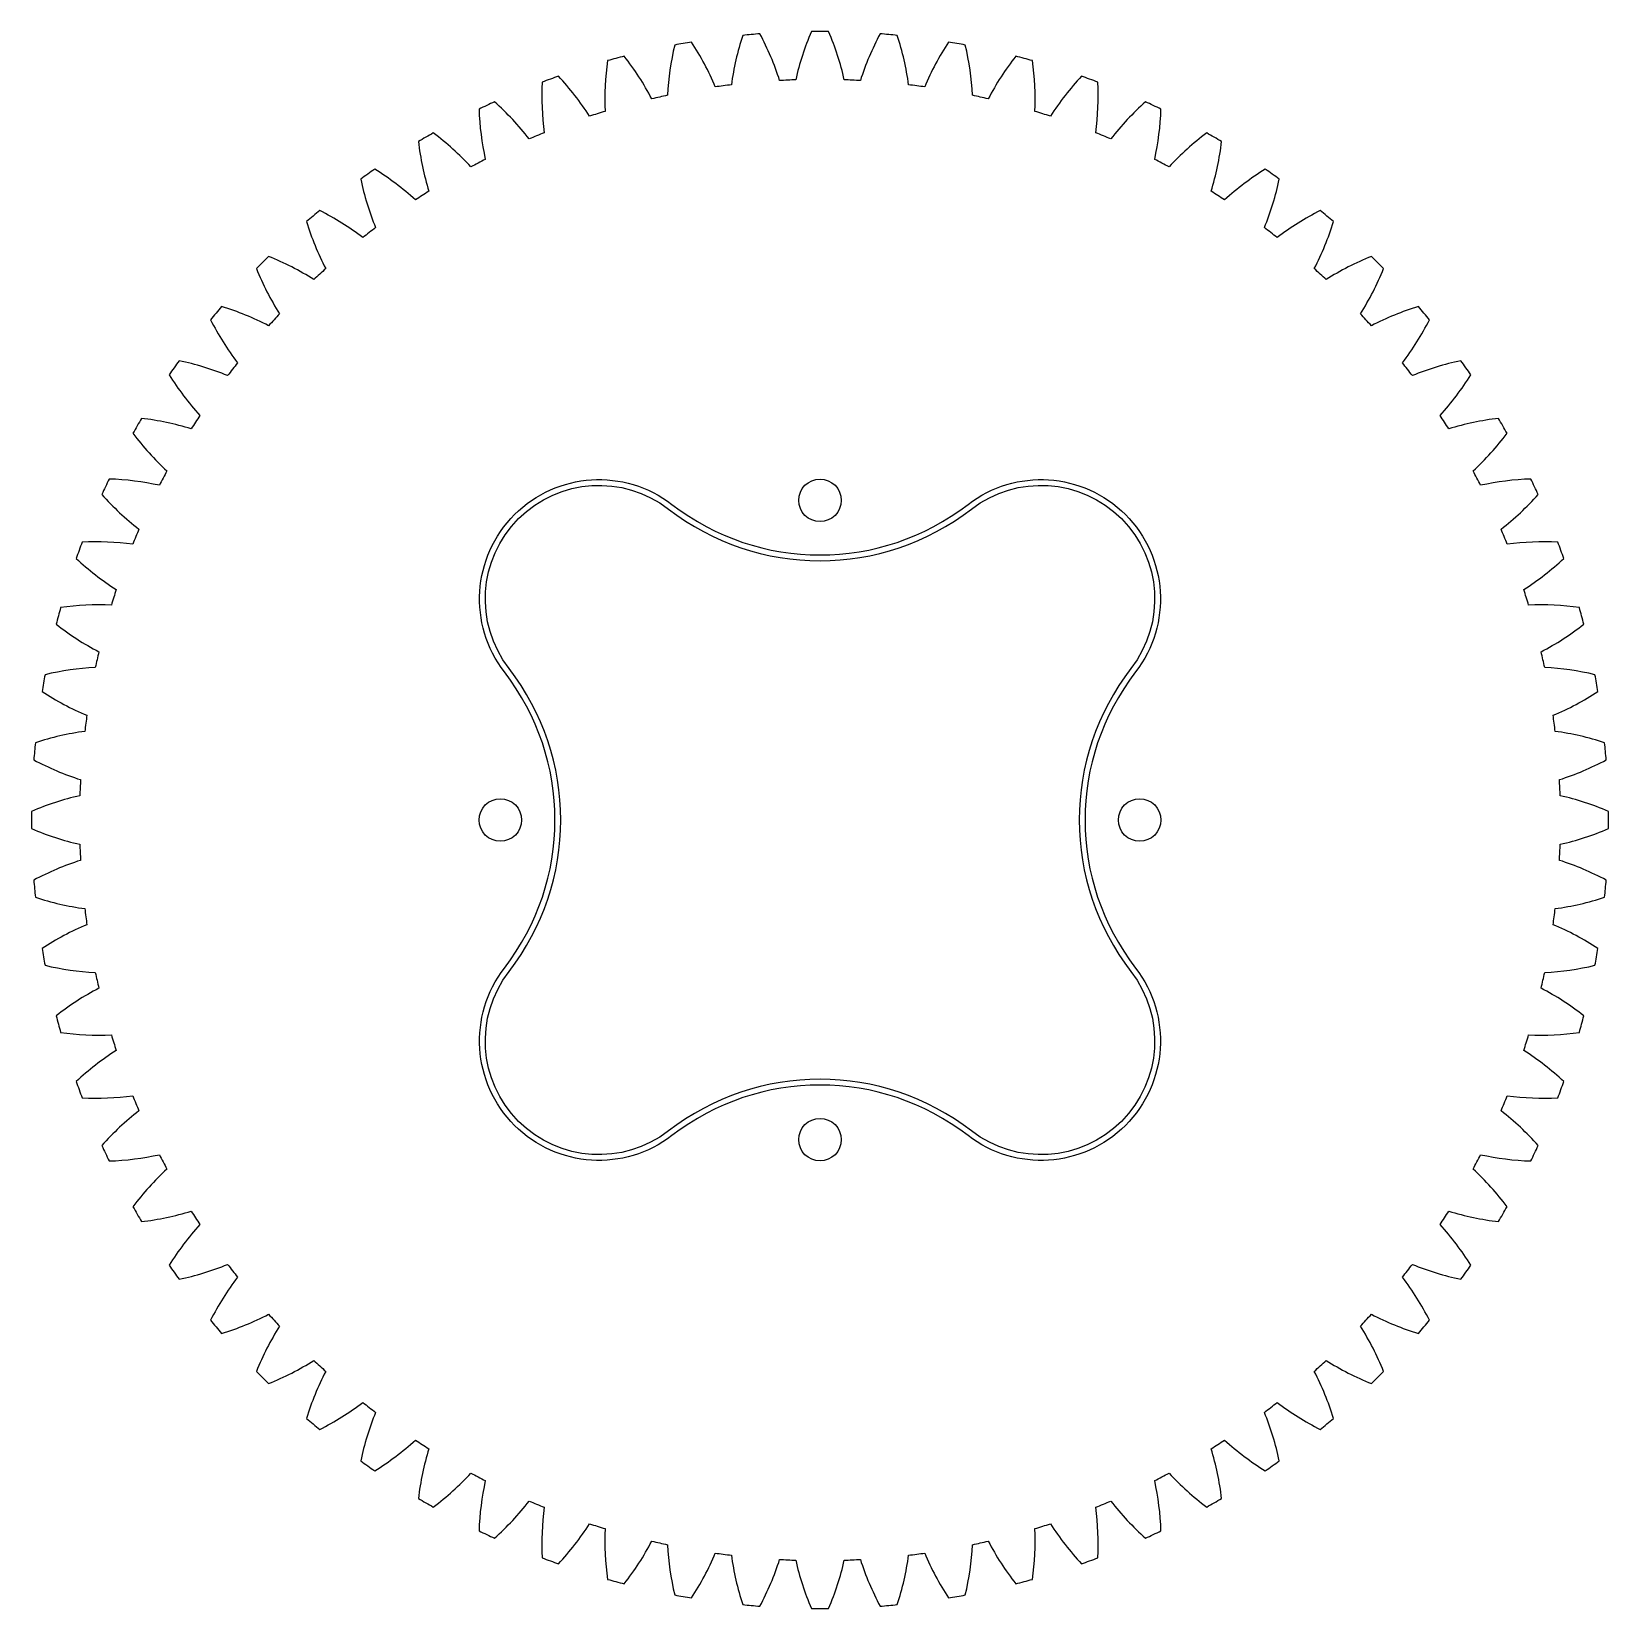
# Model space of a CAD drawing. Header units: millimetres. Extents: x -56 to 55, y -55 to 55.
import ezdxf

# ---------------------------------------------------------------- set-up
doc = ezdxf.new("R2010")
doc.units = ezdxf.units.MM
doc.layers.add('ext', color=2, linetype='Continuous')
doc.layers.add('int', color=1, linetype='Continuous')

msp = doc.modelspace()

# ---------------------------------------------------------------- linework, layer by layer
msp.add_lwpolyline([(-21.89, 10.67, -0.879597), (-10.67, 21.89, 0.341105), (10.67, 21.89, -0.879597), (21.89, 10.67, 0.341105), (21.89, -10.67, -0.879597), (10.67, -21.89, 0.341105), (-10.67, -21.89, -0.879597), (-21.89, -10.67, 0.341105)], format="xyb", close=True)
at = {"layer": 'ext'}
msp.add_lwpolyline([(-9.04, 54.76, 0.005454), (-10.23, 54.55, 0.04523), (-10.73, 51.01, 0.005454), (-11.84, 50.76, 0.04523), (-13.78, 53.76, 0.005454), (-14.95, 53.45, 0.04523), (-15.13, 49.88, 0.005454), (-16.22, 49.54, 0.04523), (-18.41, 52.36, 0.005454), (-19.55, 51.94, 0.04523), (-19.42, 48.37, 0.005454), (-20.47, 47.94, 0.04523), (-22.91, 50.55, 0.005454), (-24, 50.04, 0.04523), (-23.56, 46.5, 0.005454), (-24.57, 45.97, 0.04523), (-27.22, 48.36, 0.005454), (-28.27, 47.76, 0.04523), (-27.53, 44.26, 0.005454), (-28.48, 43.65, 0.04523), (-31.34, 45.81, 0.005454), (-32.33, 45.11, 0.04523), (-31.28, 41.7, 0.005454), (-32.18, 41, 0.04523), (-35.21, 42.9, 0.005454), (-36.14, 42.12, 0.04523), (-34.79, 38.81, 0.005454), (-35.63, 38.04, 0.04523), (-38.81, 39.67, 0.005454), (-39.67, 38.81, 0.04523), (-38.04, 35.63, 0.005454), (-38.81, 34.79, 0.04523), (-42.12, 36.14, 0.005454), (-42.9, 35.21, 0.04523), (-41, 32.18, 0.005454), (-41.7, 31.28, 0.04523), (-45.11, 32.33, 0.005454), (-45.81, 31.34, 0.04523), (-43.65, 28.48, 0.005454), (-44.26, 27.53, 0.04523), (-47.76, 28.27, 0.005454), (-48.36, 27.22, 0.04523), (-45.97, 24.57, 0.005454), (-46.5, 23.56, 0.04523), (-50.04, 24, 0.005454), (-50.55, 22.91, 0.04523), (-47.94, 20.47, 0.005454), (-48.37, 19.42, 0.04523), (-51.94, 19.55, 0.005454), (-52.36, 18.41, 0.04523), (-49.54, 16.22, 0.005454), (-49.88, 15.13, 0.04523), (-53.45, 14.95, 0.005454), (-53.76, 13.78, 0.04523), (-50.76, 11.84, 0.005454), (-51.01, 10.73, 0.04523), (-54.55, 10.23, 0.005454), (-54.76, 9.04, 0.04523), (-51.6, 7.37, 0.005454), (-51.75, 6.24, 0.04523), (-55.23, 5.44, 0.005454), (-55.34, 4.23, 0.04523), (-52.05, 2.84, 0.005454), (-52.1, 1.71, 0.04523), (-55.5, 0.61, 0.005454), (-55.5, -0.61, 0.04523), (-52.1, -1.71, 0.005454), (-52.05, -2.84, 0.04523), (-55.34, -4.23, 0.005454), (-55.23, -5.44, 0.04523), (-51.75, -6.24, 0.005454), (-51.6, -7.37, 0.04523), (-54.76, -9.04, 0.005454), (-54.55, -10.23, 0.04523), (-51.01, -10.73, 0.005454), (-50.76, -11.84, 0.04523), (-53.76, -13.78, 0.005454), (-53.45, -14.95, 0.04523), (-49.88, -15.13, 0.005454), (-49.54, -16.22, 0.04523), (-52.36, -18.41, 0.005454), (-51.94, -19.55, 0.04523), (-48.37, -19.42, 0.005454), (-47.94, -20.47, 0.04523), (-50.55, -22.91, 0.005454), (-50.04, -24, 0.04523), (-46.5, -23.56, 0.005454), (-45.97, -24.57, 0.04523), (-48.36, -27.22, 0.005454), (-47.76, -28.27, 0.04523), (-44.26, -27.53, 0.005454), (-43.65, -28.48, 0.04523), (-45.81, -31.34, 0.005454), (-45.11, -32.33, 0.04523), (-41.7, -31.28, 0.005454), (-41, -32.18, 0.04523), (-42.9, -35.21, 0.005454), (-42.12, -36.14, 0.04523), (-38.81, -34.79, 0.005454), (-38.04, -35.63, 0.04523), (-39.67, -38.81, 0.005454), (-38.81, -39.67, 0.04523), (-35.63, -38.04, 0.005454), (-34.79, -38.81, 0.04523), (-36.14, -42.12, 0.005454), (-35.21, -42.9, 0.04523), (-32.18, -41, 0.005454), (-31.28, -41.7, 0.04523), (-32.33, -45.11, 0.005454), (-31.34, -45.81, 0.04523), (-28.48, -43.65, 0.005454), (-27.53, -44.26, 0.04523), (-28.27, -47.76, 0.005454), (-27.22, -48.36, 0.04523), (-24.57, -45.97, 0.005454), (-23.56, -46.5, 0.04523), (-24, -50.04, 0.005454), (-22.91, -50.55, 0.04523), (-20.47, -47.94, 0.005454), (-19.42, -48.37, 0.04523), (-19.55, -51.94, 0.005454), (-18.41, -52.36, 0.04523), (-16.22, -49.54, 0.005454), (-15.13, -49.88, 0.04523), (-14.95, -53.45, 0.005454), (-13.78, -53.76, 0.04523), (-11.84, -50.76, 0.005454), (-10.73, -51.01, 0.04523), (-10.23, -54.55, 0.005454), (-9.04, -54.76, 0.04523), (-7.37, -51.6, 0.005454), (-6.24, -51.75, 0.04523), (-5.44, -55.23, 0.005454), (-4.23, -55.34, 0.04523), (-2.84, -52.05, 0.005454), (-1.71, -52.1, 0.04523), (-0.61, -55.5, 0.005454), (0.61, -55.5, 0.04523), (1.71, -52.1, 0.005454), (2.84, -52.05, 0.04523), (4.23, -55.34, 0.005454), (5.44, -55.23, 0.04523), (6.24, -51.75, 0.005454), (7.37, -51.6, 0.04523), (9.04, -54.76, 0.005454), (10.23, -54.55, 0.04523), (10.73, -51.01, 0.005454), (11.84, -50.76, 0.04523), (13.78, -53.76, 0.005454), (14.95, -53.45, 0.04523), (15.13, -49.88, 0.005454), (16.22, -49.54, 0.04523), (18.41, -52.36, 0.005454), (19.55, -51.94, 0.04523), (19.42, -48.37, 0.005454), (20.47, -47.94, 0.04523), (22.91, -50.55, 0.005454), (24, -50.04, 0.04523), (23.56, -46.5, 0.005454), (24.57, -45.97, 0.04523), (27.22, -48.36, 0.005454), (28.27, -47.76, 0.04523), (27.53, -44.26, 0.005454), (28.48, -43.65, 0.04523), (31.34, -45.81, 0.005454), (32.33, -45.11, 0.04523), (31.28, -41.7, 0.005454), (32.18, -41, 0.04523), (35.21, -42.9, 0.005454), (36.14, -42.12, 0.04523), (34.79, -38.81, 0.005454), (35.63, -38.04, 0.04523), (38.81, -39.67, 0.005454), (39.67, -38.81, 0.04523), (38.04, -35.63, 0.005454), (38.81, -34.79, 0.04523), (42.12, -36.14, 0.005454), (42.9, -35.21, 0.04523), (41, -32.18, 0.005454), (41.7, -31.28, 0.04523), (45.11, -32.33, 0.005454), (45.81, -31.34, 0.04523), (43.65, -28.48, 0.005454), (44.26, -27.53, 0.04523), (47.76, -28.27, 0.005454), (48.36, -27.22, 0.04523), (45.97, -24.57, 0.005454), (46.5, -23.56, 0.04523), (50.04, -24, 0.005454), (50.55, -22.91, 0.04523), (47.94, -20.47, 0.005454), (48.37, -19.42, 0.04523), (51.94, -19.55, 0.005454), (52.36, -18.41, 0.04523), (49.54, -16.22, 0.005454), (49.88, -15.13, 0.04523), (53.45, -14.95, 0.005454), (53.76, -13.78, 0.04523), (50.76, -11.84, 0.005454), (51.01, -10.73, 0.04523), (54.55, -10.23, 0.005454), (54.76, -9.04, 0.04523), (51.6, -7.37, 0.005454), (51.75, -6.24, 0.04523), (55.23, -5.44, 0.005454), (55.34, -4.23, 0.04523), (52.05, -2.84, 0.005454), (52.1, -1.71, 0.04523), (55.5, -0.61, 0.005454), (55.5, 0.61, 0.04523), (52.1, 1.71, 0.005454), (52.05, 2.84, 0.04523), (55.34, 4.23, 0.005454), (55.23, 5.44, 0.04523), (51.75, 6.24, 0.005454), (51.6, 7.37, 0.04523), (54.76, 9.04, 0.005454), (54.55, 10.23, 0.04523), (51.01, 10.73, 0.005454), (50.76, 11.84, 0.04523), (53.76, 13.78, 0.005454), (53.45, 14.95, 0.04523), (49.88, 15.13, 0.005454), (49.54, 16.22, 0.04523), (52.36, 18.41, 0.005454), (51.94, 19.55, 0.04523), (48.37, 19.42, 0.005454), (47.94, 20.47, 0.04523), (50.55, 22.91, 0.005454), (50.04, 24, 0.04523), (46.5, 23.56, 0.005454), (45.97, 24.57, 0.04523), (48.36, 27.22, 0.005454), (47.76, 28.27, 0.04523), (44.26, 27.53, 0.005454), (43.65, 28.48, 0.04523), (45.81, 31.34, 0.005454), (45.11, 32.33, 0.04523), (41.7, 31.28, 0.005454), (41, 32.18, 0.04523), (42.9, 35.21, 0.005454), (42.12, 36.14, 0.04523), (38.81, 34.79, 0.005454), (38.04, 35.63, 0.04523), (39.67, 38.81, 0.005454), (38.81, 39.67, 0.04523), (35.63, 38.04, 0.005454), (34.79, 38.81, 0.04523), (36.14, 42.12, 0.005454), (35.21, 42.9, 0.04523), (32.18, 41, 0.005454), (31.28, 41.7, 0.04523), (32.33, 45.11, 0.005454), (31.34, 45.81, 0.04523), (28.48, 43.65, 0.005454), (27.53, 44.26, 0.04523), (28.27, 47.76, 0.005454), (27.22, 48.36, 0.04523), (24.57, 45.97, 0.005454), (23.56, 46.5, 0.04523), (24, 50.04, 0.005454), (22.91, 50.55, 0.04523), (20.47, 47.94, 0.005454), (19.42, 48.37, 0.04523), (19.55, 51.94, 0.005454), (18.41, 52.36, 0.04523), (16.22, 49.54, 0.005454), (15.13, 49.88, 0.04523), (14.95, 53.45, 0.005454), (13.78, 53.76, 0.04523), (11.84, 50.76, 0.005454), (10.73, 51.01, 0.04523), (10.23, 54.55, 0.005454), (9.04, 54.76, 0.04523), (7.37, 51.6, 0.005454), (6.24, 51.75, 0.04523), (5.44, 55.23, 0.005454), (4.23, 55.34, 0.04523), (2.84, 52.05, 0.005454), (1.71, 52.1, 0.04523), (0.61, 55.5, 0.005454), (-0.61, 55.5, 0.04523), (-1.71, 52.1, 0.005454), (-2.84, 52.05, 0.04523), (-4.23, 55.34, 0.005454), (-5.44, 55.23, 0.04523), (-6.24, 51.75, 0.005454), (-7.37, 51.6, 0.04523)], format="xyb", close=True, dxfattribs=at)
at = {"layer": 'int'}
msp.add_lwpolyline([(-22.21, 10.42, -0.879597), (-10.42, 22.21, 0.341105), (10.42, 22.21, -0.879597), (22.21, 10.42, 0.341105), (22.21, -10.42, -0.879597), (10.42, -22.21, 0.341105), (-10.42, -22.21, -0.879597), (-22.21, -10.42, 0.341105)], format="xyb", close=True, dxfattribs=at)
for centre in [(0, 22.5), (-22.5, 0), (22.5, 0), (0, -22.5)]:
    msp.add_circle(centre, 1.5, dxfattribs=at)

doc.saveas('drawing.dxf')
